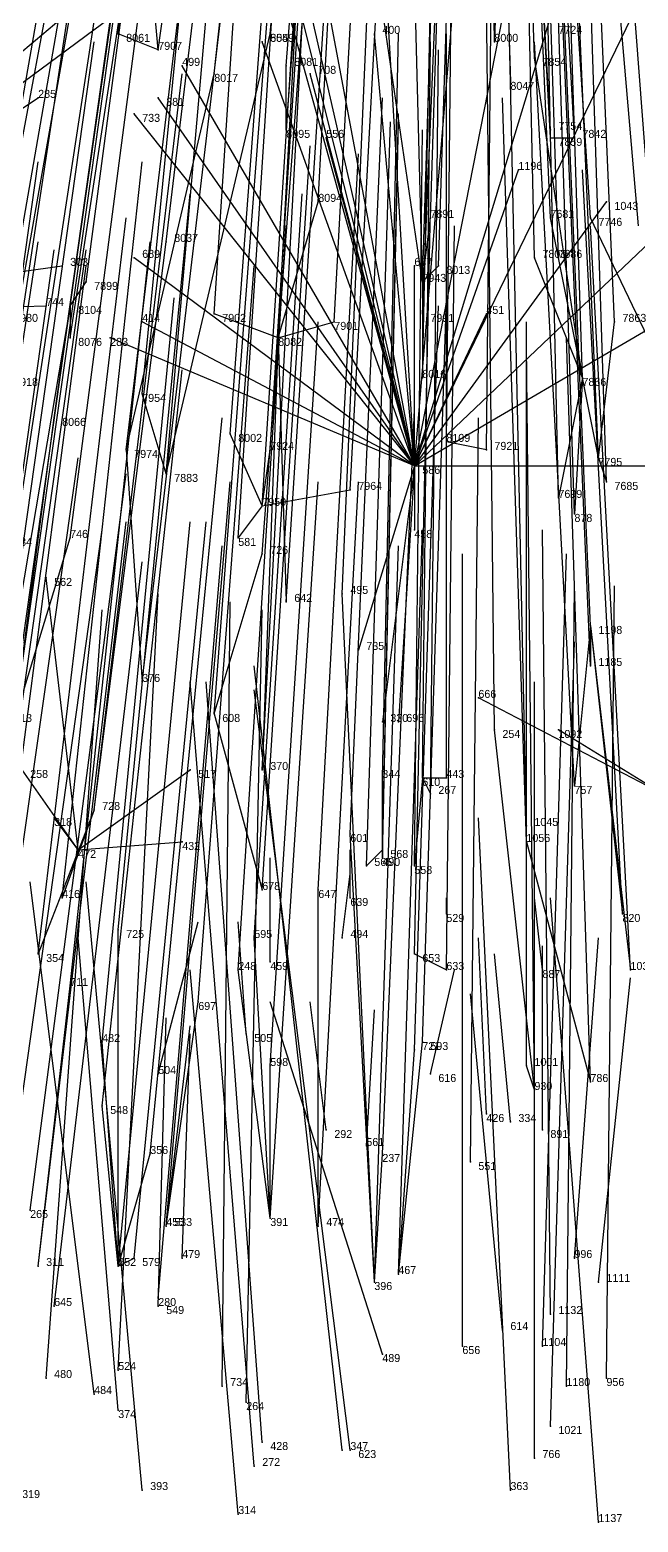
# Model space of a CAD drawing. Extents: x -0.5 to 0.59, y -0.5 to 0.59.
# Drawn here: x -0.055 to 0.021, y -0.5 to -0.3135 of the extents above; entities that cross this region are included whole.
import ezdxf

# ---------------------------------------------------------------- set-up
doc = ezdxf.new("R2010")
doc.units = 0
for name, color, linetype in [('Facilities', 3, 'CONTINUOUS'), ('Facilities_lines', 3, 'CONTINUOUS'), ('Normals', 1, 'CONTINUOUS'), ('Source_points', 5, 'CONTINUOUS'), ('Text', 3, 'CONTINUOUS')]:
    doc.layers.add(name, color=color, linetype=linetype)

msp = doc.modelspace()

# ---------------------------------------------------------------- linework, layer by layer
at = {"layer": 'Facilities', "color": 3}
for p in [(-0.039, -0.316, -0.795), (-0.023, -0.326, -0.818), (0.01, -0.327, -0.818), (-0.006, -0.345, -0.862), (-0.05, -0.348, -0.879), (-0.024, -0.352, -0.882), (0.014, -0.357, -0.894), (-0.043, -0.366, -0.922), (0.002, -0.366, -0.915), (0.016, -0.367, -0.919), (-0.038, -0.369, -0.928), (-0.007, -0.368, -1.25), (-0.026, -0.373, -0.934), (0.015, -0.388, -0.971), (-0.032, -0.399, -1.001), (-0.006, -0.407, -1.019), (-0.047, -0.411, -1.034), (0.007, -0.415, -1.037), (-0.049, -0.416, -1.25), (-0.011, -0.416, -1.041), (-0.015, -0.422, -1.25), (-0.003, -0.424, -1.25), (-0.016, -0.427, -1.25), (-0.025, -0.43, -1.25), (-0.007, -0.429, -1.073), (0.009, -0.431, -1.25), (-0.028, -0.439, -1.25), (-0.039, -0.444, -1.25), (-0.005, -0.444, -1.25), (0.008, -0.446, -1.114), (0.002, -0.449, -1.25), (-0.018, -0.451, -1.25), (0.005, -0.45, -1.25), (0.009, -0.451, -1.25), (-0.013, -0.453, -1.25), (0, -0.455, -1.138), (-0.055, -0.461, -1.161), (-0.025, -0.462, -1.157), (-0.038, -0.463, -1.25), (-0.038, -0.463, -1.161), (-0.019, -0.463, -1.158), (-0.054, -0.468, -1.176), (-0.044, -0.468, -1.174), (-0.036, -0.467, -1.25), (0.013, -0.467, -1.25), (-0.012, -0.47, -1.176), (-0.009, -0.469, -1.173), (0.016, -0.47, -1.25), (-0.052, -0.473, -1.189), (-0.039, -0.472, -1.185), (-0.039, -0.473, -1.25), (0.01, -0.474, -1.184), (0.004, -0.476, -1.25), (-0.011, -0.479, -1.25), (-0.001, -0.478, -1.195), (0.009, -0.478, -1.195), (-0.044, -0.481, -1.207), (-0.053, -0.482, -1.212), (-0.031, -0.483, -1.21), (0.012, -0.483, -1.207), (0.017, -0.482, -1.207), (-0.047, -0.484, -1.25), (-0.044, -0.486, -1.25), (-0.028, -0.485, -1.215), (0.01, -0.488, -1.221), (-0.026, -0.49, -1.227), (-0.016, -0.491, -1.228), (-0.015, -0.491, -1.229), (0.008, -0.492, -1.23), (-0.027, -0.493, -1.233), (-0.041, -0.496, -1.25), (0.005, -0.496, -1.24), (-0.029, -0.499, -1.249), (0.016, -0.5, -1.25)]:
    msp.add_point(p, dxfattribs=at)
at = {"layer": 'Facilities_lines', "color": 3}
for p, q in [((-0.039, -0.316, -0.795), (-0.043, -0.272, -0.687)), ((-0.007, -0.368, -1.25), (-0.03, -0.285, -1.25)), ((0.004, -0.286, -0.714), (0.003, -0.315, -0.786)), ((0.004, -0.286, -0.714), (0.005, -0.32, -0.8)), ((-0.007, -0.368, -1.25), (-0.025, -0.289, -1.25)), ((-0.007, -0.368, -1.25), (-0.001, -0.297, -1.25)), ((-0.007, -0.368, -1.25), (-0.011, -0.3, -1.25)), ((-0.095, -0.349, -1.25), (-0.038, -0.301, -1.25)), ((-0.007, -0.368, -1.25), (0.013, -0.302, -1.25)), ((-0.007, -0.368, -1.25), (-0.019, -0.304, -1.25)), ((-0.007, -0.368, -1.25), (0.023, -0.306, -1.25)), ((-0.006, -0.345, -0.862), (-0.007, -0.306, -0.765)), ((-0.007, -0.368, -1.25), (0.005, -0.307, -1.25)), ((-0.095, -0.349, -1.25), (-0.041, -0.309, -1.25)), ((-0.006, -0.345, -0.862), (-0.011, -0.311, -0.778)), ((-0.007, -0.368, -1.25), (-0.021, -0.312, -1.25)), ((-0.039, -0.316, -0.795), (-0.044, -0.314, -0.793)), ((-0.038, -0.369, -0.928), (-0.025, -0.314, -0.788)), ((-0.007, -0.368, -1.25), (-0.026, -0.315, -1.25)), ((-0.007, -0.368, -1.25), (-0.012, -0.314, -1.25)), ((0.014, -0.357, -0.894), (0.008, -0.317, -0.793)), ((-0.007, -0.368, -1.25), (-0.036, -0.318, -1.25)), ((-0.023, -0.326, -0.818), (-0.023, -0.318, -0.797)), ((-0.043, -0.366, -0.922), (-0.032, -0.319, -0.802)), ((-0.007, -0.368, -1.25), (-0.02, -0.319, -1.25)), ((-0.095, -0.349, -1.25), (-0.054, -0.322, -1.25)), ((-0.007, -0.368, -1.25), (-0.039, -0.322, -1.25)), ((-0.007, -0.368, -1.25), (-0.042, -0.324, -1.25)), ((0.01, -0.327, -0.818), (0.01, -0.326, -0.814)), ((-0.007, -0.368, -1.25), (-0.018, -0.327, -1.25)), ((0.01, -0.327, -0.818), (0.013, -0.327, -0.818)), ((-0.007, -0.368, -1.25), (0.034, -0.329, -1.25)), ((-0.007, -0.368, -1.25), (0.006, -0.331, -1.25)), ((-0.024, -0.352, -0.882), (-0.019, -0.335, -0.839)), ((-0.007, -0.368, -1.25), (0.017, -0.335, -1.25)), ((-0.006, -0.345, -0.862), (-0.005, -0.337, -0.843)), ((0.016, -0.367, -0.919), (0.01, -0.337, -0.842)), ((0.026, -0.36, -0.903), (0.015, -0.337, -0.843)), ((-0.047, -0.411, -1.034), (-0.038, -0.34, -0.855)), ((-0.095, -0.349, -1.25), (-0.051, -0.343, -1.25)), ((-0.007, -0.368, -1.25), (-0.042, -0.342, -1.25)), ((-0.007, -0.368, -1.25), (-0.007, -0.343, -1.25)), ((-0.006, -0.345, -0.862), (-0.004, -0.343, -0.858)), ((0.014, -0.357, -0.894), (0.008, -0.342, -0.854)), ((0.014, -0.357, -0.894), (0.011, -0.342, -0.855)), ((-0.05, -0.348, -0.879), (-0.048, -0.345, -0.871)), ((-0.007, -0.368, -1.25), (0.034, -0.344, -1.25)), ((-0.006, -0.345, -0.862), (-0.006, -0.349, -0.873)), ((-0.006, -0.345, -0.862), (-0.006, -0.357, -0.892)), ((-0.095, -0.349, -1.25), (-0.053, -0.348, -1.25)), ((-0.05, -0.348, -0.879), (-0.06, -0.407, -1.028)), ((-0.05, -0.348, -0.879), (-0.05, -0.352, -0.89)), ((-0.007, -0.368, -1.25), (-0.041, -0.35, -1.25)), ((-0.024, -0.352, -0.882), (-0.032, -0.349, -0.877)), ((-0.024, -0.352, -0.882), (-0.017, -0.35, -0.877)), ((-0.007, -0.368, -1.25), (0.002, -0.349, -1.25)), ((0.016, -0.367, -0.919), (0.018, -0.35, -0.876)), ((-0.007, -0.368, -1.25), (-0.045, -0.352, -1.25)), ((-0.024, -0.352, -0.882), (-0.026, -0.406, -1.016)), ((-0.024, -0.352, -0.882), (-0.023, -0.385, -0.963)), ((0.014, -0.357, -0.894), (0.011, -0.372, -0.93)), ((0.014, -0.357, -0.894), (0.013, -0.374, -0.936)), ((-0.038, -0.369, -0.928), (-0.041, -0.359, -0.904)), ((-0.057, -0.4, -1.009), (-0.052, -0.362, -0.916)), ((-0.026, -0.373, -0.934), (-0.03, -0.364, -0.914)), ((0.002, -0.366, -0.915), (-0.003, -0.365, -0.912)), ((-0.043, -0.366, -0.922), (-0.041, -0.395, -0.992)), ((-0.026, -0.373, -0.934), (-0.025, -0.366, -0.916)), ((0.016, -0.367, -0.919), (0.017, -0.37, -0.926)), ((-0.007, -0.368, -1.25), (-0.014, -0.391, -1.25)), ((-0.007, -0.368, -1.25), (-0.011, -0.4, -1.25)), ((-0.007, -0.368, -1.25), (-0.009, -0.4, -1.25)), ((-0.007, -0.368, -1.25), (-0.007, -0.376, -1.25)), ((-0.007, -0.368, -1.25), (0.031, -0.368, -1.25)), ((-0.026, -0.373, -0.934), (-0.015, -0.371, -0.928)), ((-0.026, -0.373, -0.934), (-0.029, -0.377, -0.945)), ((-0.057, -0.4, -1.009), (-0.05, -0.377, -0.951)), ((-0.032, -0.399, -1.001), (-0.026, -0.379, -0.949)), ((-0.049, -0.416, -1.25), (-0.053, -0.382, -1.25)), ((-0.012, -0.47, -1.176), (-0.016, -0.384, -0.96)), ((0.015, -0.388, -0.971), (0.013, -0.408, -1.021)), ((0.015, -0.388, -0.971), (0.02, -0.431, -1.078)), ((0.015, -0.388, -0.971), (0.015, -0.393, -0.983)), ((0.015, -0.388, -0.971), (0.019, -0.424, -1.061)), ((0.024, -0.409, -1.25), (0.001, -0.397, -1.25)), ((-0.032, -0.399, -1.001), (-0.026, -0.421, -1.054)), ((0.008, -0.446, -1.114), (0.003, -0.401, -1.003)), ((0.024, -0.409, -1.25), (0.011, -0.401, -1.25)), ((-0.049, -0.416, -1.25), (-0.056, -0.406, -1.25)), ((-0.049, -0.416, -1.25), (-0.035, -0.406, -1.25)), ((-0.011, -0.416, -1.041), (-0.011, -0.407, -1.018)), ((-0.006, -0.407, -1.019), (-0.007, -0.418, -1.046)), ((-0.006, -0.407, -1.019), (-0.005, -0.409, -1.023)), ((-0.006, -0.407, -1.019), (-0.003, -0.407, -1.017)), ((-0.047, -0.411, -1.034), (-0.054, -0.429, -1.081)), ((-0.049, -0.416, -1.25), (-0.052, -0.412, -1.25)), ((-0.047, -0.411, -1.034), (-0.051, -0.422, -1.062)), ((-0.012, -0.47, -1.176), (-0.015, -0.414, -1.037)), ((0.007, -0.415, -1.037), (0.007, -0.413, -1.032)), ((-0.049, -0.416, -1.25), (-0.036, -0.415, -1.25)), ((0.007, -0.415, -1.037), (0.015, -0.445, -1.113)), ((-0.011, -0.416, -1.041), (-0.013, -0.418, -1.045)), ((-0.011, -0.416, -1.041), (-0.011, -0.417, -1.044)), ((-0.019, -0.463, -1.158), (-0.019, -0.421, -1.054)), ((-0.044, -0.468, -1.174), (-0.044, -0.426, -1.071)), ((-0.025, -0.462, -1.157), (-0.027, -0.427, -1.069)), ((-0.007, -0.429, -1.073), (-0.003, -0.431, -1.077)), ((-0.025, -0.462, -1.157), (-0.029, -0.431, -1.079)), ((-0.054, -0.468, -1.176), (-0.05, -0.433, -1.089)), ((-0.038, -0.463, -1.161), (-0.034, -0.435, -1.092)), ((-0.044, -0.468, -1.174), (-0.046, -0.44, -1.105)), ((-0.009, -0.469, -1.173), (-0.006, -0.44, -1.101)), ((-0.009, -0.469, -1.173), (-0.007, -0.441, -1.102)), ((-0.025, -0.462, -1.157), (-0.025, -0.443, -1.108)), ((0.008, -0.446, -1.114), (0.007, -0.443, -1.107)), ((-0.044, -0.468, -1.174), (-0.046, -0.448, -1.127)), ((-0.044, -0.468, -1.174), (-0.04, -0.454, -1.139)), ((-0.012, -0.47, -1.176), (-0.011, -0.454, -1.136)), ((-0.044, -0.468, -1.174), (-0.042, -0.467, -1.173))]:
    msp.add_line(p, q, dxfattribs=at)
at = {"layer": 'Normals', "color": 1}
for p, q in [((-0.044, -0.314, -0.793), (-0.031, -0.222, -0.829)), ((-0.039, -0.316, -0.795), (-0.026, -0.223, -0.831)), ((-0.025, -0.314, -0.788), (-0.017, -0.222, -0.824)), ((0.003, -0.315, -0.786), (0.002, -0.222, -0.823)), ((-0.023, -0.318, -0.797), (-0.016, -0.225, -0.834)), ((0.008, -0.317, -0.793), (0.005, -0.225, -0.831)), ((-0.032, -0.319, -0.802), (-0.022, -0.227, -0.839)), ((0.005, -0.32, -0.8), (0.003, -0.227, -0.838)), ((0.01, -0.326, -0.814), (0.005, -0.233, -0.852)), ((-0.023, -0.326, -0.818), (-0.016, -0.234, -0.855)), ((0.01, -0.327, -0.818), (0.005, -0.235, -0.856)), ((0.013, -0.327, -0.818), (0.008, -0.234, -0.856)), ((-0.019, -0.335, -0.839), (-0.014, -0.242, -0.876)), ((-0.005, -0.337, -0.843), (-0.002, -0.244, -0.879)), ((0.01, -0.337, -0.842), (0.006, -0.244, -0.88)), ((0.015, -0.337, -0.843), (0.009, -0.244, -0.881)), ((0.021, -0.338, -0.846), (0.013, -0.245, -0.883)), ((-0.038, -0.34, -0.855), (-0.027, -0.248, -0.893)), ((0.008, -0.342, -0.854), (0.006, -0.249, -0.892)), ((0.011, -0.342, -0.855), (0.008, -0.249, -0.892)), ((-0.004, -0.343, -0.858), (-0.001, -0.25, -0.895)), ((-0.006, -0.345, -0.862), (-0.003, -0.252, -0.899)), ((-0.048, -0.345, -0.871), (-0.036, -0.254, -0.91)), ((-0.05, -0.348, -0.879), (-0.037, -0.257, -0.917)), ((-0.032, -0.349, -0.877), (-0.026, -0.257, -0.915)), ((-0.006, -0.349, -0.873), (-0.002, -0.256, -0.91)), ((0.018, -0.35, -0.876), (0.014, -0.257, -0.913)), ((-0.058, -0.35, -0.886), (-0.042, -0.258, -0.924)), ((-0.017, -0.35, -0.877), (-0.012, -0.258, -0.915)), ((-0.05, -0.352, -0.89), (-0.036, -0.261, -0.928)), ((-0.024, -0.352, -0.882), (-0.019, -0.26, -0.92)), ((-0.006, -0.357, -0.892), (-0.004, -0.264, -0.929)), ((-0.058, -0.357, -0.905), (-0.042, -0.266, -0.942)), ((0.014, -0.357, -0.894), (0.011, -0.265, -0.931)), ((0.024, -0.357, -0.895), (0.017, -0.265, -0.932)), ((-0.041, -0.359, -0.904), (-0.032, -0.267, -0.941)), ((-0.052, -0.362, -0.916), (-0.039, -0.27, -0.952)), ((-0.03, -0.364, -0.914), (-0.023, -0.271, -0.95)), ((-0.003, -0.365, -0.912), (-0.002, -0.272, -0.948)), ((-0.043, -0.366, -0.922), (-0.032, -0.274, -0.959)), ((-0.025, -0.366, -0.916), (-0.019, -0.273, -0.953)), ((0.002, -0.366, -0.915), (0.003, -0.273, -0.951)), ((0.016, -0.367, -0.919), (0.012, -0.275, -0.956)), ((-0.064, -0.368, -0.935), (-0.048, -0.277, -0.972)), ((-0.038, -0.369, -0.928), (-0.03, -0.277, -0.965)), ((0.017, -0.37, -0.926), (0.014, -0.277, -0.963)), ((-0.064, -0.37, -0.939), (-0.047, -0.279, -0.976)), ((-0.015, -0.371, -0.928), (-0.01, -0.278, -0.964)), ((0.011, -0.372, -0.93), (0.009, -0.279, -0.967)), ((-0.026, -0.373, -0.934), (-0.02, -0.28, -0.97)), ((0.013, -0.374, -0.936), (0.01, -0.281, -0.973)), ((-0.05, -0.377, -0.951), (-0.038, -0.285, -0.988)), ((-0.029, -0.377, -0.945), (-0.023, -0.284, -0.982)), ((-0.057, -0.378, -0.955), (-0.043, -0.286, -0.992)), ((-0.026, -0.379, -0.949), (-0.019, -0.286, -0.986)), ((-0.023, -0.385, -0.963), (-0.017, -0.292, -1)), ((-0.016, -0.384, -0.96), (-0.012, -0.291, -0.998)), ((0.015, -0.388, -0.971), (0.011, -0.295, -1.008)), ((0.015, -0.393, -0.983), (0.011, -0.3, -1.02)), ((-0.041, -0.395, -0.992), (-0.03, -0.302, -1.028)), ((-0.063, -0.395, -0.999), (-0.049, -0.303, -1.036)), ((-0.032, -0.399, -1.001), (-0.025, -0.307, -1.039)), ((-0.057, -0.4, -1.009), (-0.044, -0.308, -1.046)), ((0.003, -0.401, -1.003), (0.002, -0.309, -1.041)), ((-0.026, -0.406, -1.016), (-0.021, -0.313, -1.054)), ((-0.06, -0.407, -1.028), (-0.047, -0.315, -1.066)), ((-0.026, -0.315, -1.25), (-0.026, -0.315, -1.15)), ((-0.012, -0.314, -1.25), (-0.012, -0.314, -1.15)), ((-0.011, -0.407, -1.018), (-0.009, -0.314, -1.056)), ((-0.006, -0.407, -1.019), (-0.005, -0.315, -1.056)), ((-0.003, -0.407, -1.017), (-0.003, -0.314, -1.055)), ((0.013, -0.408, -1.021), (0.008, -0.315, -1.058)), ((-0.005, -0.409, -1.023), (-0.004, -0.316, -1.06)), ((-0.036, -0.318, -1.25), (-0.036, -0.318, -1.15)), ((-0.047, -0.411, -1.034), (-0.036, -0.319, -1.072)), ((-0.02, -0.319, -1.25), (-0.02, -0.319, -1.15)), ((0.007, -0.413, -1.032), (0.005, -0.32, -1.07)), ((-0.054, -0.322, -1.25), (-0.054, -0.322, -1.15)), ((-0.039, -0.322, -1.25), (-0.039, -0.322, -1.15)), ((-0.015, -0.414, -1.037), (-0.011, -0.322, -1.075)), ((0.007, -0.415, -1.037), (0.004, -0.322, -1.074)), ((-0.042, -0.324, -1.25), (-0.042, -0.324, -1.15)), ((-0.011, -0.416, -1.041), (-0.009, -0.324, -1.078)), ((-0.013, -0.418, -1.045), (-0.01, -0.325, -1.083)), ((-0.011, -0.417, -1.044), (-0.009, -0.325, -1.082)), ((-0.007, -0.418, -1.046), (-0.006, -0.326, -1.084)), ((-0.026, -0.421, -1.054), (-0.02, -0.328, -1.092)), ((-0.018, -0.327, -1.25), (-0.018, -0.327, -1.15)), ((-0.067, -0.422, -1.068), (-0.054, -0.33, -1.106)), ((-0.051, -0.422, -1.062), (-0.041, -0.33, -1.1)), ((-0.019, -0.421, -1.054), (-0.014, -0.329, -1.092)), ((0.006, -0.331, -1.25), (0.006, -0.331, -1.15)), ((0.019, -0.424, -1.061), (0.014, -0.331, -1.098)), ((-0.044, -0.426, -1.071), (-0.035, -0.334, -1.109)), ((-0.027, -0.427, -1.069), (-0.021, -0.334, -1.106)), ((0.017, -0.335, -1.25), (0.017, -0.335, -1.15)), ((-0.054, -0.429, -1.081), (-0.043, -0.337, -1.119)), ((-0.007, -0.429, -1.073), (-0.005, -0.336, -1.109)), ((-0.029, -0.431, -1.079), (-0.023, -0.338, -1.117)), ((-0.003, -0.431, -1.077), (-0.002, -0.338, -1.114)), ((0.02, -0.431, -1.078), (0.015, -0.338, -1.115)), ((-0.068, -0.432, -1.093), (-0.054, -0.34, -1.13)), ((-0.065, -0.433, -1.094), (-0.052, -0.341, -1.131)), ((-0.062, -0.433, -1.094), (-0.049, -0.341, -1.131)), ((-0.061, -0.433, -1.093), (-0.048, -0.341, -1.13)), ((-0.05, -0.433, -1.089), (-0.04, -0.34, -1.126)), ((-0.06, -0.435, -1.097), (-0.048, -0.343, -1.134)), ((-0.051, -0.343, -1.25), (-0.051, -0.343, -1.15)), ((-0.042, -0.342, -1.25), (-0.042, -0.342, -1.15)), ((-0.034, -0.435, -1.092), (-0.027, -0.343, -1.129)), ((-0.007, -0.343, -1.25), (-0.007, -0.343, -1.15)), ((-0.053, -0.348, -1.25), (-0.053, -0.348, -1.15)), ((-0.046, -0.44, -1.105), (-0.037, -0.347, -1.142)), ((-0.007, -0.441, -1.102), (-0.004, -0.348, -1.138)), ((-0.006, -0.44, -1.101), (-0.003, -0.347, -1.138)), ((-0.041, -0.35, -1.25), (-0.041, -0.35, -1.15)), ((-0.025, -0.443, -1.108), (-0.019, -0.35, -1.145)), ((0.002, -0.349, -1.25), (0.002, -0.349, -1.15)), ((0.007, -0.443, -1.107), (0.007, -0.35, -1.144)), ((-0.045, -0.352, -1.25), (-0.045, -0.352, -1.15)), ((0.015, -0.445, -1.113), (0.012, -0.352, -1.149)), ((0.008, -0.446, -1.114), (0.007, -0.353, -1.151)), ((-0.046, -0.448, -1.127), (-0.036, -0.356, -1.164)), ((-0.011, -0.454, -1.136), (-0.007, -0.361, -1.173)), ((-0.04, -0.454, -1.139), (-0.031, -0.362, -1.176)), ((0, -0.455, -1.138), (0.001, -0.362, -1.175)), ((-0.062, -0.458, -1.156), (-0.049, -0.367, -1.194)), ((-0.055, -0.461, -1.161), (-0.043, -0.369, -1.199)), ((-0.007, -0.368, -1.25), (-0.007, -0.368, -1.15)), ((-0.038, -0.463, -1.161), (-0.03, -0.37, -1.198)), ((-0.025, -0.462, -1.157), (-0.019, -0.37, -1.194)), ((-0.019, -0.463, -1.158), (-0.014, -0.37, -1.195)), ((-0.059, -0.468, -1.179), (-0.046, -0.376, -1.216)), ((-0.054, -0.468, -1.176), (-0.043, -0.375, -1.213)), ((-0.044, -0.468, -1.174), (-0.035, -0.375, -1.211)), ((-0.042, -0.467, -1.173), (-0.033, -0.375, -1.21)), ((-0.009, -0.469, -1.173), (-0.006, -0.376, -1.21)), ((-0.007, -0.376, -1.25), (-0.007, -0.376, -1.15)), ((0.01, -0.474, -1.184), (0.009, -0.376, -1.207)), ((-0.039, -0.472, -1.185), (-0.031, -0.378, -1.217)), ((-0.012, -0.47, -1.176), (-0.009, -0.378, -1.214)), ((-0.052, -0.473, -1.189), (-0.041, -0.38, -1.224)), ((-0.001, -0.478, -1.195), (-0.001, -0.379, -1.208)), ((0.009, -0.478, -1.195), (0.012, -0.379, -1.208)), ((-0.053, -0.382, -1.25), (-0.053, -0.382, -1.15)), ((-0.044, -0.481, -1.207), (-0.039, -0.384, -1.232)), ((0.012, -0.483, -1.207), (0.013, -0.383, -1.207)), ((0.017, -0.482, -1.207), (0.018, -0.383, -1.207)), ((-0.053, -0.482, -1.212), (-0.046, -0.386, -1.238)), ((-0.031, -0.483, -1.21), (-0.03, -0.385, -1.228)), ((-0.028, -0.485, -1.215), (-0.026, -0.386, -1.228)), ((-0.014, -0.391, -1.25), (-0.014, -0.391, -1.15)), ((0.01, -0.488, -1.221), (0.013, -0.39, -1.204)), ((-0.016, -0.491, -1.228), (-0.027, -0.393, -1.214)), ((-0.027, -0.493, -1.233), (-0.035, -0.395, -1.213)), ((-0.026, -0.49, -1.227), (-0.033, -0.395, -1.199)), ((0.008, -0.492, -1.23), (0.008, -0.395, -1.204)), ((-0.015, -0.491, -1.229), (-0.027, -0.396, -1.204)), ((0.001, -0.397, -1.25), (0.001, -0.397, -1.15)), ((-0.011, -0.4, -1.25), (-0.011, -0.4, -1.15)), ((-0.009, -0.4, -1.25), (-0.009, -0.4, -1.15)), ((0.011, -0.401, -1.25), (0.011, -0.401, -1.15)), ((-0.035, -0.406, -1.25), (-0.035, -0.406, -1.15)), ((-0.052, -0.412, -1.25), (-0.052, -0.412, -1.15)), ((0.005, -0.496, -1.24), (0.001, -0.412, -1.186)), ((-0.036, -0.415, -1.25), (-0.036, -0.415, -1.15)), ((-0.049, -0.416, -1.25), (-0.049, -0.416, -1.15)), ((-0.025, -0.43, -1.25), (-0.025, -0.417, -1.151)), ((-0.015, -0.422, -1.25), (-0.015, -0.416, -1.15)), ((-0.016, -0.427, -1.25), (-0.015, -0.419, -1.15)), ((-0.047, -0.484, -1.25), (-0.055, -0.42, -1.173)), ((-0.041, -0.496, -1.25), (-0.048, -0.42, -1.185)), ((-0.003, -0.424, -1.25), (-0.003, -0.422, -1.15)), ((0.009, -0.431, -1.25), (0.008, -0.422, -1.151)), ((0.016, -0.5, -1.25), (0.01, -0.422, -1.188)), ((-0.039, -0.444, -1.25), (-0.034, -0.425, -1.152)), ((-0.028, -0.439, -1.25), (-0.029, -0.425, -1.151)), ((-0.044, -0.486, -1.25), (-0.049, -0.427, -1.17)), ((0.002, -0.449, -1.25), (0.001, -0.427, -1.153)), ((0.013, -0.467, -1.25), (0.016, -0.427, -1.158)), ((0.009, -0.451, -1.25), (0.009, -0.428, -1.153)), ((0.005, -0.45, -1.25), (0.003, -0.429, -1.152)), ((-0.029, -0.499, -1.249), (-0.035, -0.431, -1.175)), ((-0.005, -0.444, -1.25), (-0.002, -0.431, -1.151)), ((0.016, -0.47, -1.25), (0.02, -0.432, -1.157)), ((0.004, -0.476, -1.25), (0, -0.434, -1.159)), ((-0.011, -0.479, -1.25), (-0.025, -0.435, -1.161)), ((-0.018, -0.451, -1.25), (-0.02, -0.435, -1.151)), ((-0.013, -0.453, -1.25), (-0.012, -0.436, -1.151)), ((-0.039, -0.473, -1.25), (-0.038, -0.437, -1.157)), ((-0.038, -0.463, -1.25), (-0.035, -0.438, -1.153)), ((-0.036, -0.467, -1.25), (-0.035, -0.439, -1.154))]:
    msp.add_line(p, q, dxfattribs=at)
at = {"layer": 'Source_points', "color": 5}
for p in [(-0.044, -0.314, -0.793), (-0.026, -0.315, -1.25), (-0.025, -0.314, -0.788), (-0.012, -0.314, -1.25), (0.003, -0.315, -0.786), (0.008, -0.317, -0.793), (-0.036, -0.318, -1.25), (-0.023, -0.318, -0.797), (-0.032, -0.319, -0.802), (-0.02, -0.319, -1.25), (0.005, -0.32, -0.8), (-0.054, -0.322, -1.25), (-0.039, -0.322, -1.25), (-0.042, -0.324, -1.25), (0.01, -0.326, -0.814), (-0.018, -0.327, -1.25), (0.013, -0.327, -0.818), (0.006, -0.331, -1.25), (-0.019, -0.335, -0.839), (0.017, -0.335, -1.25), (-0.005, -0.337, -0.843), (0.01, -0.337, -0.842), (0.015, -0.337, -0.843), (-0.038, -0.34, -0.855), (-0.051, -0.343, -1.25), (-0.042, -0.342, -1.25), (-0.007, -0.343, -1.25), (-0.004, -0.343, -0.858), (0.008, -0.342, -0.854), (0.011, -0.342, -0.855), (-0.048, -0.345, -0.871), (-0.053, -0.348, -1.25), (-0.041, -0.35, -1.25), (-0.032, -0.349, -0.877), (-0.017, -0.35, -0.877), (-0.006, -0.349, -0.873), (0.002, -0.349, -1.25), (0.018, -0.35, -0.876), (-0.05, -0.352, -0.89), (-0.045, -0.352, -1.25), (-0.006, -0.357, -0.892), (-0.041, -0.359, -0.904), (-0.052, -0.362, -0.916), (-0.03, -0.364, -0.914), (-0.003, -0.365, -0.912), (-0.025, -0.366, -0.916), (-0.015, -0.371, -0.928), (0.017, -0.37, -0.926), (0.011, -0.372, -0.93), (0.013, -0.374, -0.936), (-0.007, -0.376, -1.25), (-0.05, -0.377, -0.951), (-0.029, -0.377, -0.945), (-0.026, -0.379, -0.949), (-0.053, -0.382, -1.25), (-0.016, -0.384, -0.96), (-0.023, -0.385, -0.963), (-0.014, -0.391, -1.25), (0.015, -0.393, -0.983), (-0.041, -0.395, -0.992), (0.001, -0.397, -1.25), (-0.011, -0.4, -1.25), (-0.009, -0.4, -1.25), (0.003, -0.401, -1.003), (0.011, -0.401, -1.25), (-0.035, -0.406, -1.25), (-0.026, -0.406, -1.016), (-0.011, -0.407, -1.018), (-0.003, -0.407, -1.017), (0.013, -0.408, -1.021), (-0.005, -0.409, -1.023), (-0.052, -0.412, -1.25), (-0.015, -0.414, -1.037), (0.007, -0.413, -1.032), (-0.036, -0.415, -1.25), (-0.011, -0.417, -1.044), (-0.013, -0.418, -1.045), (-0.007, -0.418, -1.046), (-0.026, -0.421, -1.054), (-0.019, -0.421, -1.054), (-0.051, -0.422, -1.062), (0.019, -0.424, -1.061), (-0.044, -0.426, -1.071), (-0.027, -0.427, -1.069), (-0.054, -0.429, -1.081), (-0.029, -0.431, -1.079), (-0.003, -0.431, -1.077), (0.02, -0.431, -1.078), (-0.05, -0.433, -1.089), (-0.034, -0.435, -1.092), (-0.046, -0.44, -1.105), (-0.006, -0.44, -1.101), (-0.007, -0.441, -1.102), (-0.025, -0.443, -1.108), (0.007, -0.443, -1.107), (0.015, -0.445, -1.113), (-0.046, -0.448, -1.127), (-0.04, -0.454, -1.139), (-0.011, -0.454, -1.136), (-0.042, -0.467, -1.173)]:
    msp.add_point(p, dxfattribs=at)

# ---------------------------------------------------------------- texts
at = {"layer": 'Text', "color": 3}
for s, p in [('400', (-0.011, -0.314, -1.25)), ('7724', (0.011, -0.314, -0.783)), ('8061', (-0.043, -0.315, -0.793)), ('7907', (-0.039, -0.316, -0.795)), ('555', (-0.025, -0.315, -1.25)), ('8049', (-0.025, -0.315, -0.788)), ('8000', (0.003, -0.315, -0.786)), ('499', (-0.036, -0.318, -1.25)), ('8081', (-0.022, -0.318, -0.797)), ('7854', (0.009, -0.318, -0.793)), ('708', (-0.019, -0.319, -1.25)), ('8017', (-0.032, -0.32, -0.802)), ('8047', (0.005, -0.321, -0.8)), ('285', (-0.054, -0.322, -1.25)), ('381', (-0.038, -0.323, -1.25)), ('733', (-0.041, -0.325, -1.25)), ('8095', (-0.023, -0.327, -0.818)), ('556', (-0.018, -0.327, -1.25)), ('7754', (0.011, -0.326, -0.814)), ('7842', (0.014, -0.327, -0.818)), ('7859', (0.011, -0.328, -0.818)), ('1196', (0.006, -0.331, -1.25)), ('8094', (-0.019, -0.335, -0.839)), ('1043', (0.018, -0.336, -1.25)), ('7891', (-0.005, -0.337, -0.843)), ('7681', (0.01, -0.337, -0.842)), ('7746', (0.016, -0.338, -0.843)), ('8037', (-0.037, -0.34, -0.855)), ('689', (-0.041, -0.342, -1.25)), ('7803', (0.009, -0.342, -0.854)), ('7686', (0.011, -0.342, -0.855)), ('303', (-0.05, -0.343, -1.25)), ('687', (-0.007, -0.343, -1.25)), ('8013', (-0.003, -0.344, -0.858)), ('7899', (-0.047, -0.346, -0.871)), ('7943', (-0.006, -0.345, -0.862)), ('744', (-0.053, -0.348, -1.25)), ('8104', (-0.049, -0.349, -0.879)), ('451', (0.002, -0.349, -1.25)), ('7980', (-0.057, -0.35, -0.886)), ('414', (-0.041, -0.35, -1.25)), ('7902', (-0.031, -0.35, -0.877)), ('7901', (-0.017, -0.351, -0.877)), ('7991', (-0.005, -0.35, -0.873)), ('7863', (0.019, -0.35, -0.876)), ('8076', (-0.049, -0.353, -0.89)), ('283', (-0.045, -0.353, -1.25)), ('8082', (-0.024, -0.353, -0.882)), ('8016', (-0.006, -0.357, -0.892)), ('7918', (-0.057, -0.358, -0.905)), ('7866', (0.014, -0.358, -0.894)), ('7954', (-0.041, -0.36, -0.904)), ('8066', (-0.051, -0.363, -0.916)), ('8002', (-0.029, -0.365, -0.914)), ('7924', (-0.025, -0.366, -0.916)), ('8109', (-0.003, -0.365, -0.912)), ('7921', (0.003, -0.366, -0.915)), ('7974', (-0.042, -0.367, -0.922)), ('7795', (0.016, -0.368, -0.919)), ('7883', (-0.037, -0.37, -0.928)), ('586', (-0.006, -0.369, -1.25)), ('7964', (-0.014, -0.371, -0.928)), ('7699', (0.011, -0.372, -0.93)), ('7685', (0.018, -0.371, -0.926)), ('7950', (-0.026, -0.373, -0.934)), ('878', (0.013, -0.375, -0.936)), ('746', (-0.05, -0.377, -0.951)), ('458', (-0.007, -0.377, -1.25)), ('534', (-0.057, -0.378, -0.955)), ('581', (-0.029, -0.378, -0.945)), ('726', (-0.025, -0.379, -0.949)), ('562', (-0.052, -0.383, -1.25)), ('642', (-0.022, -0.385, -0.963)), ('495', (-0.015, -0.384, -0.96)), ('1198', (0.016, -0.389, -0.971)), ('735', (-0.013, -0.391, -1.25)), ('1185', (0.016, -0.393, -0.983)), ('376', (-0.041, -0.395, -0.992)), ('666', (0.001, -0.397, -1.25)), ('413', (-0.057, -0.4, -1.009)), ('608', (-0.031, -0.4, -1.001)), ('330', (-0.01, -0.4, -1.25)), ('696', (-0.008, -0.4, -1.25)), ('254', (0.004, -0.402, -1.003)), ('1092', (0.011, -0.402, -1.25)), ('258', (-0.055, -0.407, -1.25)), ('517', (-0.034, -0.407, -1.25)), ('370', (-0.025, -0.406, -1.016)), ('344', (-0.011, -0.407, -1.018)), ('443', (-0.003, -0.407, -1.017)), ('610', (-0.006, -0.408, -1.019)), ('267', (-0.004, -0.409, -1.023)), ('757', (0.013, -0.409, -1.021)), ('728', (-0.046, -0.411, -1.034)), ('318', (-0.052, -0.413, -1.25)), ('1045', (0.008, -0.413, -1.032)), ('601', (-0.015, -0.415, -1.037)), ('1056', (0.007, -0.415, -1.037)), ('432', (-0.036, -0.416, -1.25)), ('472', (-0.049, -0.417, -1.25)), ('565', (-0.012, -0.418, -1.045)), ('490', (-0.011, -0.418, -1.044)), ('568', (-0.01, -0.417, -1.041)), ('558', (-0.007, -0.419, -1.046)), ('416', (-0.051, -0.422, -1.062)), ('678', (-0.026, -0.421, -1.054)), ('647', (-0.019, -0.422, -1.054)), ('639', (-0.015, -0.423, -1.25)), ('529', (-0.003, -0.425, -1.25)), ('820', (0.019, -0.425, -1.061)), ('725', (-0.043, -0.427, -1.071)), ('595', (-0.027, -0.427, -1.069)), ('494', (-0.015, -0.427, -1.25)), ('354', (-0.053, -0.43, -1.081)), ('248', (-0.029, -0.431, -1.079)), ('459', (-0.025, -0.431, -1.25)), ('653', (-0.006, -0.43, -1.073)), ('633', (-0.003, -0.431, -1.077)), ('1039', (0.02, -0.431, -1.078)), ('711', (-0.05, -0.433, -1.089)), ('887', (0.009, -0.432, -1.25)), ('697', (-0.034, -0.436, -1.092)), ('482', (-0.046, -0.44, -1.105)), ('505', (-0.027, -0.44, -1.25)), ('721', (-0.006, -0.441, -1.102)), ('593', (-0.005, -0.441, -1.101)), ('598', (-0.025, -0.443, -1.108)), ('1001', (0.008, -0.443, -1.107)), ('504', (-0.039, -0.444, -1.25)), ('616', (-0.004, -0.445, -1.25)), ('930', (0.008, -0.446, -1.114)), ('786', (0.015, -0.445, -1.113)), ('548', (-0.045, -0.449, -1.127)), ('426', (0.002, -0.45, -1.25)), ('334', (0.006, -0.45, -1.25)), ('292', (-0.017, -0.452, -1.25)), ('891', (0.01, -0.452, -1.25)), ('356', (-0.04, -0.454, -1.139)), ('561', (-0.013, -0.453, -1.25)), ('237', (-0.011, -0.455, -1.136)), ('551', (0.001, -0.456, -1.138)), ('265', (-0.055, -0.462, -1.161)), ('455', (-0.038, -0.463, -1.25)), ('533', (-0.037, -0.463, -1.161)), ('391', (-0.025, -0.463, -1.157)), ('474', (-0.018, -0.463, -1.158)), ('479', (-0.036, -0.467, -1.25)), ('996', (0.013, -0.467, -1.25)), ('311', (-0.053, -0.468, -1.176)), ('252', (-0.044, -0.468, -1.174)), ('579', (-0.041, -0.468, -1.173)), ('467', (-0.009, -0.469, -1.173)), ('396', (-0.012, -0.471, -1.176)), ('1111', (0.017, -0.47, -1.25)), ('645', (-0.052, -0.473, -1.189)), ('280', (-0.039, -0.473, -1.185)), ('549', (-0.038, -0.474, -1.25)), ('1132', (0.011, -0.474, -1.184)), ('614', (0.005, -0.476, -1.25)), ('1104', (0.009, -0.478, -1.195)), ('489', (-0.011, -0.48, -1.25)), ('656', (-0.001, -0.479, -1.195)), ('480', (-0.052, -0.482, -1.212)), ('524', (-0.044, -0.481, -1.207)), ('484', (-0.047, -0.484, -1.25)), ('734', (-0.03, -0.483, -1.21)), ('1180', (0.012, -0.483, -1.207)), ('956', (0.017, -0.483, -1.207)), ('374', (-0.044, -0.487, -1.25)), ('264', (-0.028, -0.486, -1.215)), ('1021', (0.011, -0.489, -1.221)), ('428', (-0.025, -0.491, -1.227)), ('347', (-0.015, -0.491, -1.228)), ('272', (-0.026, -0.493, -1.233)), ('623', (-0.014, -0.492, -1.229)), ('766', (0.009, -0.492, -1.23)), ('319', (-0.056, -0.497, -1.249)), ('393', (-0.04, -0.496, -1.25)), ('363', (0.005, -0.496, -1.24)), ('314', (-0.029, -0.499, -1.249)), ('1137', (0.016, -0.5, -1.25))]:
    msp.add_text(s, height=0.001, dxfattribs=at).set_placement(p)

doc.saveas('drawing.dxf')
